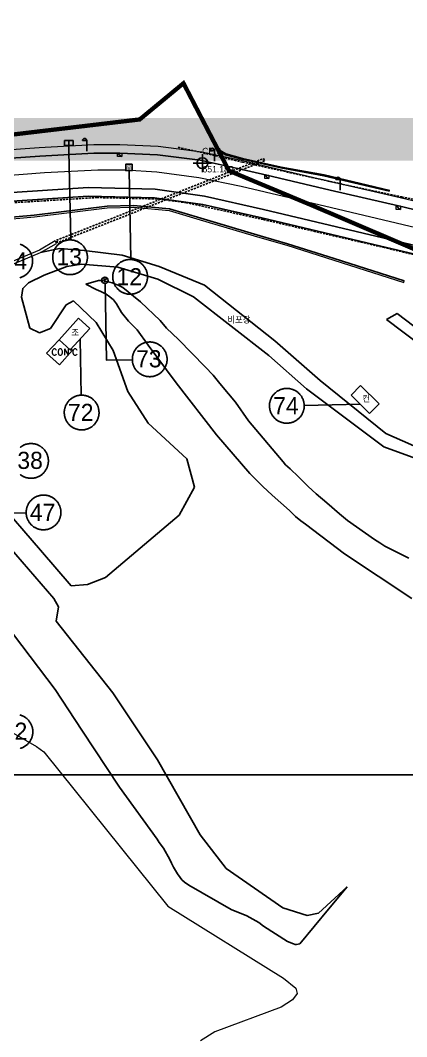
# Model space of a CAD drawing. Extents: x 296690 to 298491, y 586647 to 587790.
# Drawn here: x 297017.8 to 297107.9, y 587538.9 to 587775.9 of the extents above; entities that cross this region are included whole.
import ezdxf
from ezdxf.enums import TextEntityAlignment as Align

# ---------------------------------------------------------------- set-up
doc = ezdxf.new("R2010")
doc.units = 0
doc.header["$MEASUREMENT"] = 0
doc.linetypes.add('DASHED', pattern=[0.75, 0.5, -0.25])
doc.linetypes.add('PHANTOM2', pattern=[1.25, 0.625, -0.125, 0.125, -0.125, 0.125, -0.125])
for name, color, linetype in [('_0넘버링', 7, 'Continuous'), ('_조사구역', 6, 'Continuous'), ('가드레일', 114, 'Continuous'), ('가로등', 7, 'Continuous'), ('기준점', 1, 'Continuous'), ('도로_보도블럭', 202, 'Continuous'), ('도로_비포장', 27, 'Continuous'), ('도로_아스콘', 1, 'Continuous'), ('도로_콘크리트', 7, 'Continuous'), ('수로(관)', 144, 'DASHED'), ('옹벽_상단', 2, 'ONGBYUCK'), ('우수맨홀', 5, 'Continuous'), ('이정표', 2, 'Continuous'), ('지형_상단', 7, 'SUNGJEULTO'), ('지형_하단', 7, 'Continuous'), ('콘크리트', 7, 'Continuous'), ('통신주', 2, 'Continuous'), ('현황 텍스트', 7, 'Continuous')]:
    doc.layers.add(name, color=color, linetype=linetype)
for name, color, linetype, lineweight in [('건물', 7, 'Continuous', 20), ('도로-경계석보차도', 134, 'Continuous', 18), ('바닥재질', 254, 'Continuous', 20), ('밭', 3, 'Continuous', 18), ('스틸그레이팅', 140, 'Continuous', 18), ('옹벽_하단', 2, 'Continuous', 18), ('우수받이', 122, 'Continuous', 18), ('중앙선', 2, 'Continuous', 18)]:
    doc.layers.add(name, color=color, linetype=linetype, lineweight=lineweight)
doc.styles.add('GHS', font='simplex.shx', dxfattribs={"bigfont": 'ngsw.shx'})
doc.styles.add('JKS_FONT', font='', dxfattribs={"height": 1.5})
doc.styles.add('sks-ghs', font='romans.shx', dxfattribs={"bigfont": 'ghs.shx'})
doc.styles.get('JKS_FONT').set_extended_font_data('Expo M')
doc.linetypes.add('ONGBYUCK', pattern='A,1,0,[")",sks-ghs,S=0.5,R=90,X=0.5,Y=0],2', length=3)
doc.linetypes.add('SUNGJEULTO', pattern='A,0.25,["|",sks-ghs,S=0.3,R=0,X=0.5,Y=0.1],0.55,["|",sks-ghs,S=0.15,R=0,X=0.5,Y=0.05],0.25', length=1.05)

# ---------------------------------------------------------------- blocks, each defined once
blk = doc.blocks.new('우수맨홀')
at = {"layer": '우수맨홀', "linetype": 'Continuous'}
blk.add_lwpolyline([(0.75, 0.75), (-0.75, 0.75), (-0.75, -0.75), (0.75, -0.75), (0.75, 0.75)], dxfattribs=at)
at = {"layer": '우수맨홀', "linetype": 'Continuous', "style": 'GHS'}
blk.add_text('우', height=1, dxfattribs=at).set_placement((0, -0.02, -2), align=Align.MIDDLE)
blk = doc.blocks.new('통신주')
at = {"layer": '통신주', "flags": 128}
for points in [[(-0.37, 0.31), (0.35, 0.31)], [(0, 0.31), (0, -0.42)]]:
    blk.add_lwpolyline(points, dxfattribs=at)
at = {"layer": '통신주'}
blk.add_circle((0, 0), 0.75, dxfattribs=at)
blk = doc.blocks.new('이정표')
at = {"layer": '이정표', "color": 0}
for p, q in [((-1, 2.5), (1, 2.5)), ((-1, 2.5), (-1, 1.3)), ((0, 2.5), (0, 0)), ((1, 2.5), (1, 1.3)), ((-1, 1.3), (1, 1.3))]:
    blk.add_line(p, q, dxfattribs=at)
blk = doc.blocks.new('가로등')
at = {"layer": '가로등'}
for points in [[(-1, 2.5), (0, 2.5)], [(0, 2.5), (0, 0)]]:
    blk.add_lwpolyline(points, dxfattribs=at)
blk.add_arc((-0.5, 2.5), 0.5, 0, 180, dxfattribs=at)
blk = doc.blocks.new('우수받이')
at = {"layer": '우수받이'}
for points in [[(-0.5, 0), (0.5, 0), (0.5, -0.8), (-0.5, -0.8), (-0.5, 0)], [(-0.5, 0), (0.5, -0.8)]]:
    blk.add_lwpolyline(points, dxfattribs=at)
blk = doc.blocks.new('기준점')
at = {"layer": '기준점', "linetype": 'Continuous'}
for p, q in [((-2.12, 0), (2.12, 0)), ((0, -2.12), (0, 2.12))]:
    blk.add_line(p, q, dxfattribs=at)
blk.add_circle((0, 0), 1.27, dxfattribs=at)

msp = doc.modelspace()

# ---------------------------------------------------------------- linework, layer by layer
at = {"color": 0, "const_width": 10}
msp.add_lwpolyline([(296747.91, 587748.15), (298486.35, 587748.15), (298486.35, 586651.63), (296747.91, 586651.63)], close=True, dxfattribs=at)
msp.add_lwpolyline([(296747.91, 587748.15), (298486.35, 587748.15), (298486.35, 586651.63), (296747.91, 586651.63)], close=True, dxfattribs=at)
msp.add_lwpolyline([(297006.23, 587324.97), (297006.23, 587599.97), (297456.23, 587599.97), (297456.23, 587324.97), (297006.23, 587324.97)])
at = {"layer": '_0넘버링', "linetype": 'Continuous'}
for p, q in [((297029.14, 587745.4), (297029.59, 587724.74)), ((297043.15, 587740.84), (297043.6, 587720.18)), ((297031.73, 587701.52), (297032.01, 587688.48)), ((297097.09, 587686.37), (297084, 587686.08)), ((296980.87, 587660.23), (297019.16, 587661.05))]:
    msp.add_line(p, q, dxfattribs=at)
for points in [[(297025.35, 587720.55), (297025.35, 587720.69), (297025.35, 587720.83), (297025.36, 587720.98), (297025.38, 587721.12), (297025.4, 587721.26), (297025.42, 587721.4), (297025.45, 587721.53), (297025.48, 587721.67), (297025.52, 587721.81), (297025.56, 587721.94), (297025.61, 587722.07), (297025.66, 587722.21), (297025.72, 587722.34), (297025.78, 587722.46), (297025.85, 587722.59), (297025.92, 587722.71), (297025.99, 587722.83), (297026.07, 587722.95), (297026.15, 587723.06), (297026.24, 587723.17), (297026.33, 587723.28), (297026.43, 587723.39), (297026.52, 587723.49), (297026.62, 587723.59), (297026.73, 587723.68), (297026.84, 587723.78), (297026.95, 587723.86), (297027.06, 587723.95), (297027.18, 587724.03), (297027.3, 587724.1), (297027.42, 587724.17), (297027.55, 587724.24), (297027.67, 587724.3), (297027.8, 587724.36), (297027.93, 587724.41), (297028.06, 587724.46), (297028.2, 587724.51), (297028.33, 587724.55), (297028.47, 587724.58), (297028.61, 587724.61), (297028.75, 587724.64), (297028.89, 587724.66), (297029.03, 587724.67), (297029.17, 587724.68), (297029.31, 587724.69), (297029.45, 587724.69), (297029.59, 587724.68), (297029.74, 587724.67), (297029.88, 587724.66), (297030.02, 587724.64), (297030.16, 587724.62), (297030.29, 587724.59), (297030.43, 587724.55), (297030.57, 587724.52), (297030.7, 587724.47), (297030.83, 587724.43), (297030.97, 587724.37), (297031.1, 587724.32), (297031.22, 587724.25), (297031.35, 587724.19), (297031.47, 587724.12), (297031.59, 587724.04), (297031.71, 587723.97), (297031.82, 587723.88), (297031.93, 587723.8), (297032.04, 587723.71), (297032.15, 587723.61), (297032.25, 587723.51), (297032.35, 587723.41), (297032.44, 587723.31), (297032.54, 587723.2), (297032.62, 587723.09), (297032.71, 587722.97), (297032.79, 587722.86), (297032.86, 587722.74), (297032.93, 587722.62), (297033, 587722.49), (297033.06, 587722.36), (297033.12, 587722.24), (297033.17, 587722.11), (297033.22, 587721.97), (297033.27, 587721.84), (297033.31, 587721.7), (297033.34, 587721.57), (297033.37, 587721.43), (297033.4, 587721.29), (297033.42, 587721.15), (297033.43, 587721.01), (297033.44, 587720.87), (297033.45, 587720.73), (297033.45, 587720.58), (297033.44, 587720.44), (297033.43, 587720.3), (297033.42, 587720.16), (297033.4, 587720.02), (297033.38, 587719.88), (297033.35, 587719.74), (297033.31, 587719.61), (297033.28, 587719.47), (297033.23, 587719.34), (297033.19, 587719.2), (297033.13, 587719.07), (297033.08, 587718.94), (297033.01, 587718.81), (297032.95, 587718.69), (297032.88, 587718.57), (297032.8, 587718.45), (297032.73, 587718.33), (297032.64, 587718.21), (297032.56, 587718.1), (297032.47, 587717.99), (297032.37, 587717.89), (297032.27, 587717.79), (297032.17, 587717.69), (297032.07, 587717.59), (297031.96, 587717.5), (297031.85, 587717.41), (297031.73, 587717.33), (297031.62, 587717.25), (297031.5, 587717.18), (297031.38, 587717.1), (297031.25, 587717.04), (297031.12, 587716.97), (297031, 587716.92), (297030.86, 587716.86), (297030.73, 587716.81), (297030.6, 587716.77), (297030.46, 587716.73), (297030.33, 587716.7), (297030.19, 587716.67), (297030.05, 587716.64), (297029.91, 587716.62), (297029.77, 587716.61), (297029.63, 587716.59), (297029.49, 587716.59), (297029.34, 587716.59), (297029.2, 587716.59), (297029.06, 587716.6), (297028.92, 587716.62), (297028.78, 587716.64), (297028.64, 587716.66), (297028.5, 587716.69), (297028.37, 587716.72), (297028.23, 587716.76), (297028.1, 587716.8), (297027.96, 587716.85), (297027.83, 587716.9), (297027.7, 587716.96), (297027.57, 587717.02), (297027.45, 587717.09), (297027.33, 587717.16), (297027.21, 587717.23), (297027.09, 587717.31), (297026.97, 587717.39), (297026.86, 587717.48), (297026.75, 587717.57), (297026.65, 587717.67), (297026.55, 587717.76), (297026.45, 587717.86), (297026.35, 587717.97), (297026.26, 587718.08), (297026.17, 587718.19), (297026.09, 587718.3), (297026.01, 587718.42), (297025.94, 587718.54), (297025.86, 587718.66), (297025.8, 587718.79), (297025.73, 587718.91), (297025.68, 587719.04), (297025.62, 587719.17), (297025.57, 587719.3), (297025.53, 587719.44), (297025.49, 587719.57), (297025.46, 587719.71), (297025.43, 587719.85), (297025.4, 587719.99), (297025.38, 587720.13), (297025.37, 587720.27), (297025.35, 587720.41), (297025.35, 587720.55)], [(297017.78, 587723.66), (297017.92, 587723.62), (297018.05, 587723.57), (297018.18, 587723.51), (297018.31, 587723.46), (297018.44, 587723.4), (297018.56, 587723.33), (297018.69, 587723.26), (297018.81, 587723.19), (297018.93, 587723.11), (297019.04, 587723.02), (297019.15, 587722.94), (297019.26, 587722.85), (297019.37, 587722.75), (297019.47, 587722.66), (297019.57, 587722.55), (297019.66, 587722.45), (297019.75, 587722.34), (297019.84, 587722.23), (297019.92, 587722.12), (297020, 587722), (297020.08, 587721.88), (297020.15, 587721.76), (297020.22, 587721.63), (297020.28, 587721.51), (297020.34, 587721.38), (297020.39, 587721.25), (297020.44, 587721.11), (297020.48, 587720.98), (297020.52, 587720.84), (297020.56, 587720.71), (297020.59, 587720.57), (297020.61, 587720.43), (297020.63, 587720.29), (297020.65, 587720.15), (297020.66, 587720.01), (297020.66, 587719.87), (297020.67, 587719.73), (297020.66, 587719.58), (297020.65, 587719.44), (297020.64, 587719.3), (297020.62, 587719.16), (297020.59, 587719.02), (297020.57, 587718.89), (297020.53, 587718.75), (297020.49, 587718.61), (297020.45, 587718.48), (297020.4, 587718.34), (297020.35, 587718.21), (297020.29, 587718.08), (297020.23, 587717.96), (297020.17, 587717.83), (297020.1, 587717.71), (297020.02, 587717.59), (297019.94, 587717.47), (297019.86, 587717.36), (297019.77, 587717.24), (297019.68, 587717.14), (297019.59, 587717.03), (297019.49, 587716.93), (297019.39, 587716.83), (297019.28, 587716.73), (297019.18, 587716.64), (297019.07, 587716.56), (297018.95, 587716.47), (297018.83, 587716.39), (297018.72, 587716.32), (297018.59, 587716.25), (297018.47, 587716.18), (297018.34, 587716.12), (297018.21, 587716.06), (297018.08, 587716.01), (297017.95, 587715.96), (297017.81, 587715.91), (297017.68, 587715.87)], [(297039.36, 587715.99), (297039.36, 587716.13), (297039.36, 587716.27), (297039.37, 587716.41), (297039.39, 587716.56), (297039.41, 587716.7), (297039.43, 587716.83), (297039.46, 587716.97), (297039.49, 587717.11), (297039.53, 587717.25), (297039.58, 587717.38), (297039.62, 587717.51), (297039.68, 587717.65), (297039.73, 587717.77), (297039.79, 587717.9), (297039.86, 587718.03), (297039.93, 587718.15), (297040, 587718.27), (297040.08, 587718.39), (297040.17, 587718.5), (297040.25, 587718.61), (297040.34, 587718.72), (297040.44, 587718.83), (297040.53, 587718.93), (297040.64, 587719.03), (297040.74, 587719.12), (297040.85, 587719.22), (297040.96, 587719.3), (297041.07, 587719.39), (297041.19, 587719.47), (297041.31, 587719.54), (297041.43, 587719.61), (297041.56, 587719.68), (297041.68, 587719.74), (297041.81, 587719.8), (297041.94, 587719.85), (297042.08, 587719.9), (297042.21, 587719.95), (297042.35, 587719.99), (297042.48, 587720.02), (297042.62, 587720.05), (297042.76, 587720.08), (297042.9, 587720.1), (297043.04, 587720.11), (297043.18, 587720.12), (297043.32, 587720.13), (297043.46, 587720.13), (297043.61, 587720.12), (297043.75, 587720.11), (297043.89, 587720.1), (297044.03, 587720.08), (297044.17, 587720.06), (297044.31, 587720.03), (297044.44, 587719.99), (297044.58, 587719.96), (297044.71, 587719.91), (297044.85, 587719.86), (297044.98, 587719.81), (297045.11, 587719.76), (297045.23, 587719.69), (297045.36, 587719.63), (297045.48, 587719.56), (297045.6, 587719.48), (297045.72, 587719.4), (297045.83, 587719.32), (297045.95, 587719.24), (297046.05, 587719.14), (297046.16, 587719.05), (297046.26, 587718.95), (297046.36, 587718.85), (297046.46, 587718.75), (297046.55, 587718.64), (297046.63, 587718.53), (297046.72, 587718.41), (297046.8, 587718.3), (297046.87, 587718.18), (297046.94, 587718.06), (297047.01, 587717.93), (297047.07, 587717.8), (297047.13, 587717.68), (297047.19, 587717.54), (297047.23, 587717.41), (297047.28, 587717.28), (297047.32, 587717.14), (297047.35, 587717), (297047.38, 587716.87), (297047.41, 587716.73), (297047.43, 587716.59), (297047.44, 587716.45), (297047.45, 587716.31), (297047.46, 587716.16), (297047.46, 587716.02), (297047.46, 587715.88), (297047.45, 587715.74), (297047.43, 587715.6), (297047.41, 587715.46), (297047.39, 587715.32), (297047.36, 587715.18), (297047.33, 587715.05), (297047.29, 587714.91), (297047.24, 587714.77), (297047.2, 587714.64), (297047.14, 587714.51), (297047.09, 587714.38), (297047.03, 587714.25), (297046.96, 587714.13), (297046.89, 587714.01), (297046.82, 587713.89), (297046.74, 587713.77), (297046.65, 587713.65), (297046.57, 587713.54), (297046.48, 587713.43), (297046.38, 587713.33), (297046.29, 587713.23), (297046.18, 587713.13), (297046.08, 587713.03), (297045.97, 587712.94), (297045.86, 587712.85), (297045.75, 587712.77), (297045.63, 587712.69), (297045.51, 587712.61), (297045.39, 587712.54), (297045.26, 587712.48), (297045.14, 587712.41), (297045.01, 587712.36), (297044.88, 587712.3), (297044.74, 587712.25), (297044.61, 587712.21), (297044.47, 587712.17), (297044.34, 587712.13), (297044.2, 587712.11), (297044.06, 587712.08), (297043.92, 587712.06), (297043.78, 587712.04), (297043.64, 587712.03), (297043.5, 587712.03), (297043.36, 587712.03), (297043.21, 587712.03), (297043.07, 587712.04), (297042.93, 587712.06), (297042.79, 587712.07), (297042.65, 587712.1), (297042.51, 587712.13), (297042.38, 587712.16), (297042.24, 587712.2), (297042.11, 587712.24), (297041.97, 587712.29), (297041.84, 587712.34), (297041.71, 587712.4), (297041.59, 587712.46), (297041.46, 587712.53), (297041.34, 587712.6), (297041.22, 587712.67), (297041.1, 587712.75), (297040.99, 587712.83), (297040.87, 587712.92), (297040.77, 587713.01), (297040.66, 587713.1), (297040.56, 587713.2), (297040.46, 587713.3), (297040.36, 587713.41), (297040.27, 587713.52), (297040.19, 587713.63), (297040.1, 587713.74), (297040.02, 587713.86), (297039.95, 587713.98), (297039.88, 587714.1), (297039.81, 587714.22), (297039.75, 587714.35), (297039.69, 587714.48), (297039.63, 587714.61), (297039.59, 587714.74), (297039.54, 587714.88), (297039.5, 587715.01), (297039.47, 587715.15), (297039.44, 587715.29), (297039.41, 587715.43), (297039.39, 587715.57), (297039.38, 587715.71), (297039.37, 587715.85), (297039.36, 587715.99)], [(297037.55, 587714.51), (297037.93, 587696.63), (297043.93, 587696.75)], [(297043.93, 587696.75), (297043.93, 587696.9), (297043.93, 587697.04), (297043.94, 587697.18), (297043.95, 587697.32), (297043.97, 587697.46), (297044, 587697.6), (297044.03, 587697.74), (297044.06, 587697.87), (297044.1, 587698.01), (297044.14, 587698.14), (297044.19, 587698.28), (297044.24, 587698.41), (297044.3, 587698.54), (297044.36, 587698.67), (297044.43, 587698.79), (297044.5, 587698.91), (297044.57, 587699.03), (297044.65, 587699.15), (297044.73, 587699.27), (297044.82, 587699.38), (297044.91, 587699.49), (297045, 587699.59), (297045.1, 587699.69), (297045.2, 587699.79), (297045.31, 587699.89), (297045.41, 587699.98), (297045.53, 587700.07), (297045.64, 587700.15), (297045.76, 587700.23), (297045.88, 587700.3), (297046, 587700.38), (297046.12, 587700.44), (297046.25, 587700.5), (297046.38, 587700.56), (297046.51, 587700.62), (297046.64, 587700.67), (297046.78, 587700.71), (297046.91, 587700.75), (297047.05, 587700.78), (297047.19, 587700.81), (297047.33, 587700.84), (297047.47, 587700.86), (297047.61, 587700.87), (297047.75, 587700.88), (297047.89, 587700.89), (297048.03, 587700.89), (297048.17, 587700.89), (297048.31, 587700.88), (297048.45, 587700.86), (297048.59, 587700.84), (297048.73, 587700.82), (297048.87, 587700.79), (297049.01, 587700.76), (297049.14, 587700.72), (297049.28, 587700.68), (297049.41, 587700.63), (297049.54, 587700.58), (297049.67, 587700.52), (297049.8, 587700.46), (297049.92, 587700.39), (297050.05, 587700.32), (297050.17, 587700.25), (297050.29, 587700.17), (297050.4, 587700.09), (297050.51, 587700), (297050.62, 587699.91), (297050.73, 587699.81), (297050.83, 587699.72), (297050.93, 587699.61), (297051.02, 587699.51), (297051.11, 587699.4), (297051.2, 587699.29), (297051.28, 587699.18), (297051.36, 587699.06), (297051.44, 587698.94), (297051.51, 587698.82), (297051.58, 587698.69), (297051.64, 587698.57), (297051.7, 587698.44), (297051.75, 587698.31), (297051.8, 587698.17), (297051.84, 587698.04), (297051.88, 587697.9), (297051.92, 587697.77), (297051.95, 587697.63), (297051.97, 587697.49), (297051.99, 587697.35), (297052.01, 587697.21), (297052.02, 587697.07), (297052.02, 587696.93), (297052.03, 587696.79), (297052.02, 587696.65), (297052.01, 587696.5), (297052, 587696.36), (297051.98, 587696.22), (297051.95, 587696.08), (297051.93, 587695.95), (297051.89, 587695.81), (297051.85, 587695.67), (297051.81, 587695.54), (297051.76, 587695.4), (297051.71, 587695.27), (297051.65, 587695.14), (297051.59, 587695.02), (297051.53, 587694.89), (297051.46, 587694.77), (297051.38, 587694.65), (297051.3, 587694.53), (297051.22, 587694.42), (297051.13, 587694.3), (297051.04, 587694.2), (297050.95, 587694.09), (297050.85, 587693.99), (297050.75, 587693.89), (297050.64, 587693.79), (297050.54, 587693.7), (297050.43, 587693.62), (297050.31, 587693.53), (297050.19, 587693.45), (297050.08, 587693.38), (297049.95, 587693.31), (297049.83, 587693.24), (297049.7, 587693.18), (297049.57, 587693.12), (297049.44, 587693.07), (297049.31, 587693.02), (297049.17, 587692.97), (297049.04, 587692.93), (297048.9, 587692.9), (297048.76, 587692.87), (297048.62, 587692.84), (297048.48, 587692.82), (297048.34, 587692.81), (297048.2, 587692.8), (297048.06, 587692.79), (297047.92, 587692.79), (297047.78, 587692.8), (297047.64, 587692.8), (297047.5, 587692.82), (297047.36, 587692.84), (297047.22, 587692.86), (297047.08, 587692.89), (297046.94, 587692.92), (297046.81, 587692.96), (297046.67, 587693.01), (297046.54, 587693.05), (297046.41, 587693.11), (297046.28, 587693.16), (297046.15, 587693.22), (297046.03, 587693.29), (297045.9, 587693.36), (297045.78, 587693.44), (297045.67, 587693.51), (297045.55, 587693.6), (297045.44, 587693.68), (297045.33, 587693.77), (297045.23, 587693.87), (297045.12, 587693.97), (297045.02, 587694.07), (297044.93, 587694.17), (297044.84, 587694.28), (297044.75, 587694.39), (297044.67, 587694.5), (297044.59, 587694.62), (297044.51, 587694.74), (297044.44, 587694.86), (297044.37, 587694.99), (297044.31, 587695.11), (297044.25, 587695.24), (297044.2, 587695.37), (297044.15, 587695.51), (297044.11, 587695.64), (297044.07, 587695.78), (297044.03, 587695.91), (297044, 587696.05), (297043.98, 587696.19), (297043.96, 587696.33), (297043.94, 587696.47), (297043.93, 587696.61), (297043.93, 587696.75)], [(297075.9, 587685.91), (297075.9, 587686.05), (297075.91, 587686.19), (297075.92, 587686.33), (297075.93, 587686.48), (297075.95, 587686.62), (297075.97, 587686.75), (297076, 587686.89), (297076.04, 587687.03), (297076.08, 587687.17), (297076.12, 587687.3), (297076.17, 587687.43), (297076.22, 587687.57), (297076.28, 587687.69), (297076.34, 587687.82), (297076.4, 587687.95), (297076.47, 587688.07), (297076.55, 587688.19), (297076.63, 587688.31), (297076.71, 587688.42), (297076.8, 587688.53), (297076.89, 587688.64), (297076.98, 587688.75), (297077.08, 587688.85), (297077.18, 587688.95), (297077.28, 587689.04), (297077.39, 587689.14), (297077.5, 587689.22), (297077.62, 587689.31), (297077.73, 587689.39), (297077.85, 587689.46), (297077.98, 587689.53), (297078.1, 587689.6), (297078.23, 587689.66), (297078.36, 587689.72), (297078.49, 587689.77), (297078.62, 587689.82), (297078.75, 587689.87), (297078.89, 587689.91), (297079.03, 587689.94), (297079.16, 587689.97), (297079.3, 587690), (297079.44, 587690.02), (297079.58, 587690.03), (297079.73, 587690.04), (297079.87, 587690.05), (297080.01, 587690.05), (297080.15, 587690.04), (297080.29, 587690.03), (297080.43, 587690.02), (297080.57, 587690), (297080.71, 587689.98), (297080.85, 587689.95), (297080.99, 587689.91), (297081.12, 587689.88), (297081.26, 587689.83), (297081.39, 587689.78), (297081.52, 587689.73), (297081.65, 587689.68), (297081.78, 587689.61), (297081.9, 587689.55), (297082.03, 587689.48), (297082.15, 587689.4), (297082.26, 587689.32), (297082.38, 587689.24), (297082.49, 587689.16), (297082.6, 587689.06), (297082.7, 587688.97), (297082.81, 587688.87), (297082.9, 587688.77), (297083, 587688.67), (297083.09, 587688.56), (297083.18, 587688.45), (297083.26, 587688.33), (297083.34, 587688.22), (297083.42, 587688.1), (297083.49, 587687.98), (297083.55, 587687.85), (297083.62, 587687.72), (297083.68, 587687.6), (297083.73, 587687.46), (297083.78, 587687.33), (297083.82, 587687.2), (297083.86, 587687.06), (297083.9, 587686.92), (297083.93, 587686.79), (297083.95, 587686.65), (297083.97, 587686.51), (297083.99, 587686.37), (297084, 587686.23), (297084, 587686.08), (297084, 587685.94), (297084, 587685.8), (297083.99, 587685.66), (297083.98, 587685.52), (297083.96, 587685.38), (297083.93, 587685.24), (297083.9, 587685.1), (297083.87, 587684.97), (297083.83, 587684.83), (297083.79, 587684.69), (297083.74, 587684.56), (297083.69, 587684.43), (297083.63, 587684.3), (297083.57, 587684.17), (297083.5, 587684.05), (297083.43, 587683.93), (297083.36, 587683.81), (297083.28, 587683.69), (297083.2, 587683.57), (297083.11, 587683.46), (297083.02, 587683.35), (297082.93, 587683.25), (297082.83, 587683.15), (297082.73, 587683.05), (297082.62, 587682.95), (297082.51, 587682.86), (297082.4, 587682.77), (297082.29, 587682.69), (297082.17, 587682.61), (297082.05, 587682.53), (297081.93, 587682.46), (297081.81, 587682.4), (297081.68, 587682.33), (297081.55, 587682.28), (297081.42, 587682.22), (297081.29, 587682.17), (297081.15, 587682.13), (297081.02, 587682.09), (297080.88, 587682.06), (297080.74, 587682.03), (297080.6, 587682), (297080.46, 587681.98), (297080.32, 587681.96), (297080.18, 587681.95), (297080.04, 587681.95), (297079.9, 587681.95), (297079.76, 587681.95), (297079.62, 587681.96), (297079.48, 587681.98), (297079.34, 587681.99), (297079.2, 587682.02), (297079.06, 587682.05), (297078.92, 587682.08), (297078.78, 587682.12), (297078.65, 587682.16), (297078.52, 587682.21), (297078.39, 587682.26), (297078.26, 587682.32), (297078.13, 587682.38), (297078, 587682.45), (297077.88, 587682.52), (297077.76, 587682.59), (297077.64, 587682.67), (297077.53, 587682.75), (297077.42, 587682.84), (297077.31, 587682.93), (297077.2, 587683.02), (297077.1, 587683.12), (297077, 587683.22), (297076.91, 587683.33), (297076.82, 587683.44), (297076.73, 587683.55), (297076.64, 587683.66), (297076.57, 587683.78), (297076.49, 587683.9), (297076.42, 587684.02), (297076.35, 587684.14), (297076.29, 587684.27), (297076.23, 587684.4), (297076.18, 587684.53), (297076.13, 587684.66), (297076.08, 587684.8), (297076.05, 587684.93), (297076.01, 587685.07), (297075.98, 587685.21), (297075.96, 587685.35), (297075.94, 587685.49), (297075.92, 587685.63), (297075.91, 587685.77), (297075.9, 587685.91)], [(297028.05, 587684.35), (297028.05, 587684.49), (297028.05, 587684.63), (297028.06, 587684.77), (297028.08, 587684.91), (297028.1, 587685.05), (297028.12, 587685.19), (297028.15, 587685.33), (297028.18, 587685.46), (297028.22, 587685.6), (297028.27, 587685.74), (297028.31, 587685.87), (297028.37, 587686), (297028.42, 587686.13), (297028.48, 587686.26), (297028.55, 587686.38), (297028.62, 587686.5), (297028.69, 587686.62), (297028.77, 587686.74), (297028.86, 587686.86), (297028.94, 587686.97), (297029.03, 587687.08), (297029.13, 587687.18), (297029.22, 587687.28), (297029.33, 587687.38), (297029.43, 587687.48), (297029.54, 587687.57), (297029.65, 587687.66), (297029.76, 587687.74), (297029.88, 587687.82), (297030, 587687.9), (297030.12, 587687.97), (297030.25, 587688.03), (297030.37, 587688.1), (297030.5, 587688.15), (297030.63, 587688.21), (297030.77, 587688.26), (297030.9, 587688.3), (297031.04, 587688.34), (297031.17, 587688.37), (297031.31, 587688.4), (297031.45, 587688.43), (297031.59, 587688.45), (297031.73, 587688.47), (297031.87, 587688.48), (297032.01, 587688.48), (297032.15, 587688.48), (297032.3, 587688.48), (297032.44, 587688.47), (297032.58, 587688.45), (297032.72, 587688.43), (297032.86, 587688.41), (297033, 587688.38), (297033.13, 587688.35), (297033.27, 587688.31), (297033.4, 587688.27), (297033.54, 587688.22), (297033.67, 587688.17), (297033.8, 587688.11), (297033.92, 587688.05), (297034.05, 587687.98), (297034.17, 587687.91), (297034.29, 587687.84), (297034.41, 587687.76), (297034.52, 587687.68), (297034.64, 587687.59), (297034.74, 587687.5), (297034.85, 587687.4), (297034.95, 587687.31), (297035.05, 587687.21), (297035.15, 587687.1), (297035.24, 587686.99), (297035.32, 587686.88), (297035.41, 587686.77), (297035.49, 587686.65), (297035.56, 587686.53), (297035.63, 587686.41), (297035.7, 587686.28), (297035.76, 587686.16), (297035.82, 587686.03), (297035.88, 587685.9), (297035.92, 587685.77), (297035.97, 587685.63), (297036.01, 587685.5), (297036.04, 587685.36), (297036.07, 587685.22), (297036.1, 587685.08), (297036.12, 587684.94), (297036.13, 587684.8), (297036.14, 587684.66), (297036.15, 587684.52), (297036.15, 587684.38), (297036.15, 587684.24), (297036.14, 587684.09), (297036.12, 587683.95), (297036.1, 587683.81), (297036.08, 587683.67), (297036.05, 587683.54), (297036.02, 587683.4), (297035.98, 587683.26), (297035.93, 587683.13), (297035.89, 587683), (297035.83, 587682.86), (297035.78, 587682.73), (297035.72, 587682.61), (297035.65, 587682.48), (297035.58, 587682.36), (297035.51, 587682.24), (297035.43, 587682.12), (297035.34, 587682.01), (297035.26, 587681.9), (297035.17, 587681.79), (297035.07, 587681.68), (297034.98, 587681.58), (297034.87, 587681.48), (297034.77, 587681.39), (297034.66, 587681.29), (297034.55, 587681.21), (297034.44, 587681.12), (297034.32, 587681.04), (297034.2, 587680.97), (297034.08, 587680.9), (297033.95, 587680.83), (297033.83, 587680.77), (297033.7, 587680.71), (297033.57, 587680.66), (297033.43, 587680.61), (297033.3, 587680.56), (297033.16, 587680.52), (297033.03, 587680.49), (297032.89, 587680.46), (297032.75, 587680.43), (297032.61, 587680.41), (297032.47, 587680.4), (297032.33, 587680.39), (297032.19, 587680.38), (297032.05, 587680.38), (297031.9, 587680.39), (297031.76, 587680.4), (297031.62, 587680.41), (297031.48, 587680.43), (297031.34, 587680.45), (297031.2, 587680.48), (297031.07, 587680.52), (297030.93, 587680.55), (297030.8, 587680.6), (297030.66, 587680.64), (297030.53, 587680.7), (297030.4, 587680.75), (297030.28, 587680.82), (297030.15, 587680.88), (297030.03, 587680.95), (297029.91, 587681.03), (297029.79, 587681.1), (297029.68, 587681.19), (297029.56, 587681.27), (297029.46, 587681.36), (297029.35, 587681.46), (297029.25, 587681.56), (297029.15, 587681.66), (297029.05, 587681.76), (297028.96, 587681.87), (297028.88, 587681.98), (297028.79, 587682.1), (297028.71, 587682.21), (297028.64, 587682.33), (297028.57, 587682.45), (297028.5, 587682.58), (297028.44, 587682.71), (297028.38, 587682.83), (297028.32, 587682.97), (297028.28, 587683.1), (297028.23, 587683.23), (297028.19, 587683.37), (297028.16, 587683.51), (297028.13, 587683.64), (297028.1, 587683.78), (297028.08, 587683.92), (297028.07, 587684.06), (297028.06, 587684.2), (297028.05, 587684.35)], [(297017.73, 587676.29), (297017.84, 587676.37), (297017.96, 587676.46), (297018.08, 587676.54), (297018.19, 587676.61), (297018.32, 587676.68), (297018.44, 587676.75), (297018.57, 587676.81), (297018.7, 587676.87), (297018.83, 587676.92), (297018.96, 587676.97), (297019.09, 587677.02), (297019.23, 587677.06), (297019.37, 587677.09), (297019.51, 587677.12), (297019.64, 587677.15), (297019.78, 587677.17), (297019.93, 587677.18), (297020.07, 587677.19), (297020.21, 587677.2), (297020.35, 587677.2), (297020.49, 587677.19), (297020.63, 587677.18), (297020.77, 587677.17), (297020.91, 587677.15), (297021.05, 587677.13), (297021.19, 587677.1), (297021.33, 587677.07), (297021.46, 587677.03), (297021.6, 587676.98), (297021.73, 587676.94), (297021.86, 587676.88), (297021.99, 587676.83), (297022.12, 587676.76), (297022.24, 587676.7), (297022.37, 587676.63), (297022.49, 587676.55), (297022.6, 587676.48), (297022.72, 587676.39), (297022.83, 587676.31), (297022.94, 587676.22), (297023.04, 587676.12), (297023.15, 587676.02), (297023.25, 587675.92), (297023.34, 587675.82), (297023.43, 587675.71), (297023.52, 587675.6), (297023.6, 587675.49), (297023.68, 587675.37), (297023.76, 587675.25), (297023.83, 587675.13), (297023.9, 587675), (297023.96, 587674.88), (297024.02, 587674.75), (297024.07, 587674.62), (297024.12, 587674.48), (297024.16, 587674.35), (297024.2, 587674.21), (297024.24, 587674.08), (297024.27, 587673.94), (297024.29, 587673.8), (297024.31, 587673.66), (297024.33, 587673.52), (297024.34, 587673.38), (297024.34, 587673.24), (297024.34, 587673.09), (297024.34, 587672.95), (297024.33, 587672.81), (297024.32, 587672.67), (297024.3, 587672.53), (297024.27, 587672.39), (297024.24, 587672.25), (297024.21, 587672.12), (297024.17, 587671.98), (297024.13, 587671.85), (297024.08, 587671.71), (297024.03, 587671.58), (297023.97, 587671.45), (297023.91, 587671.32), (297023.84, 587671.2), (297023.77, 587671.08), (297023.7, 587670.96), (297023.62, 587670.84), (297023.54, 587670.72), (297023.45, 587670.61), (297023.36, 587670.5), (297023.27, 587670.4), (297023.17, 587670.3), (297023.07, 587670.2), (297022.96, 587670.1), (297022.86, 587670.01), (297022.74, 587669.92), (297022.63, 587669.84), (297022.51, 587669.76), (297022.39, 587669.69), (297022.27, 587669.61), (297022.15, 587669.55), (297022.02, 587669.48), (297021.89, 587669.43), (297021.76, 587669.37), (297021.63, 587669.32), (297021.49, 587669.28), (297021.36, 587669.24), (297021.22, 587669.21), (297021.08, 587669.18), (297020.94, 587669.15), (297020.8, 587669.13), (297020.66, 587669.12), (297020.52, 587669.11), (297020.38, 587669.1), (297020.24, 587669.1), (297020.1, 587669.1), (297019.96, 587669.11), (297019.82, 587669.13), (297019.68, 587669.15), (297019.54, 587669.17), (297019.4, 587669.2), (297019.26, 587669.23), (297019.13, 587669.27), (297018.99, 587669.31), (297018.86, 587669.36), (297018.73, 587669.41), (297018.6, 587669.47), (297018.47, 587669.53), (297018.35, 587669.6), (297018.22, 587669.67), (297018.1, 587669.74), (297017.98, 587669.82), (297017.87, 587669.9), (297017.76, 587669.99)], [(297019.16, 587661.05), (297019.16, 587661.19), (297019.16, 587661.33), (297019.17, 587661.47), (297019.19, 587661.61), (297019.21, 587661.75), (297019.23, 587661.89), (297019.26, 587662.03), (297019.29, 587662.17), (297019.33, 587662.31), (297019.38, 587662.44), (297019.42, 587662.57), (297019.48, 587662.7), (297019.53, 587662.83), (297019.59, 587662.96), (297019.66, 587663.09), (297019.73, 587663.21), (297019.8, 587663.33), (297019.88, 587663.45), (297019.97, 587663.56), (297020.05, 587663.67), (297020.14, 587663.78), (297020.24, 587663.89), (297020.33, 587663.99), (297020.44, 587664.09), (297020.54, 587664.18), (297020.65, 587664.27), (297020.76, 587664.36), (297020.87, 587664.45), (297020.99, 587664.52), (297021.11, 587664.6), (297021.23, 587664.67), (297021.36, 587664.74), (297021.48, 587664.8), (297021.61, 587664.86), (297021.74, 587664.91), (297021.88, 587664.96), (297022.01, 587665.01), (297022.15, 587665.04), (297022.28, 587665.08), (297022.42, 587665.11), (297022.56, 587665.13), (297022.7, 587665.15), (297022.84, 587665.17), (297022.98, 587665.18), (297023.12, 587665.19), (297023.26, 587665.19), (297023.41, 587665.18), (297023.55, 587665.17), (297023.69, 587665.16), (297023.83, 587665.14), (297023.97, 587665.12), (297024.11, 587665.09), (297024.24, 587665.05), (297024.38, 587665.01), (297024.51, 587664.97), (297024.65, 587664.92), (297024.78, 587664.87), (297024.91, 587664.81), (297025.03, 587664.75), (297025.16, 587664.69), (297025.28, 587664.62), (297025.4, 587664.54), (297025.52, 587664.46), (297025.63, 587664.38), (297025.75, 587664.29), (297025.86, 587664.2), (297025.96, 587664.11), (297026.06, 587664.01), (297026.16, 587663.91), (297026.26, 587663.81), (297026.35, 587663.7), (297026.44, 587663.59), (297026.52, 587663.47), (297026.6, 587663.36), (297026.67, 587663.24), (297026.74, 587663.11), (297026.81, 587662.99), (297026.87, 587662.86), (297026.93, 587662.73), (297026.99, 587662.6), (297027.03, 587662.47), (297027.08, 587662.34), (297027.12, 587662.2), (297027.15, 587662.06), (297027.18, 587661.93), (297027.21, 587661.79), (297027.23, 587661.65), (297027.24, 587661.51), (297027.25, 587661.36), (297027.26, 587661.22), (297027.26, 587661.08), (297027.26, 587660.94), (297027.25, 587660.8), (297027.23, 587660.66), (297027.21, 587660.52), (297027.19, 587660.38), (297027.16, 587660.24), (297027.13, 587660.1), (297027.09, 587659.97), (297027.04, 587659.83), (297027, 587659.7), (297026.94, 587659.57), (297026.89, 587659.44), (297026.83, 587659.31), (297026.76, 587659.19), (297026.69, 587659.06), (297026.62, 587658.94), (297026.54, 587658.83), (297026.45, 587658.71), (297026.37, 587658.6), (297026.28, 587658.49), (297026.18, 587658.39), (297026.09, 587658.28), (297025.98, 587658.19), (297025.88, 587658.09), (297025.77, 587658), (297025.66, 587657.91), (297025.55, 587657.83), (297025.43, 587657.75), (297025.31, 587657.67), (297025.19, 587657.6), (297025.06, 587657.54), (297024.94, 587657.47), (297024.81, 587657.41), (297024.68, 587657.36), (297024.54, 587657.31), (297024.41, 587657.27), (297024.27, 587657.23), (297024.14, 587657.19), (297024, 587657.16), (297023.86, 587657.14), (297023.72, 587657.12), (297023.58, 587657.1), (297023.44, 587657.09), (297023.3, 587657.09), (297023.16, 587657.09), (297023.01, 587657.09), (297022.87, 587657.1), (297022.73, 587657.11), (297022.59, 587657.13), (297022.45, 587657.16), (297022.31, 587657.19), (297022.18, 587657.22), (297022.04, 587657.26), (297021.91, 587657.3), (297021.77, 587657.35), (297021.64, 587657.4), (297021.51, 587657.46), (297021.39, 587657.52), (297021.26, 587657.59), (297021.14, 587657.66), (297021.02, 587657.73), (297020.9, 587657.81), (297020.79, 587657.89), (297020.67, 587657.98), (297020.57, 587658.07), (297020.46, 587658.16), (297020.36, 587658.26), (297020.26, 587658.36), (297020.16, 587658.47), (297020.07, 587658.58), (297019.99, 587658.69), (297019.9, 587658.8), (297019.82, 587658.92), (297019.75, 587659.04), (297019.68, 587659.16), (297019.61, 587659.28), (297019.55, 587659.41), (297019.49, 587659.54), (297019.43, 587659.67), (297019.39, 587659.8), (297019.34, 587659.94), (297019.3, 587660.07), (297019.27, 587660.21), (297019.24, 587660.35), (297019.21, 587660.49), (297019.19, 587660.63), (297019.18, 587660.77), (297019.17, 587660.91), (297019.16, 587661.05)], [(297017.7, 587613.91), (297017.83, 587613.87), (297017.97, 587613.83), (297018.1, 587613.78), (297018.23, 587613.73), (297018.36, 587613.67), (297018.49, 587613.61), (297018.61, 587613.54), (297018.74, 587613.47), (297018.86, 587613.4), (297018.97, 587613.32), (297019.09, 587613.24), (297019.2, 587613.15), (297019.31, 587613.06), (297019.41, 587612.97), (297019.52, 587612.87), (297019.61, 587612.77), (297019.71, 587612.66), (297019.8, 587612.56), (297019.89, 587612.44), (297019.97, 587612.33), (297020.05, 587612.21), (297020.13, 587612.09), (297020.2, 587611.97), (297020.27, 587611.85), (297020.33, 587611.72), (297020.39, 587611.59), (297020.44, 587611.46), (297020.49, 587611.33), (297020.53, 587611.19), (297020.57, 587611.06), (297020.61, 587610.92), (297020.64, 587610.78), (297020.66, 587610.64), (297020.68, 587610.5), (297020.7, 587610.36), (297020.71, 587610.22), (297020.71, 587610.08), (297020.71, 587609.94), (297020.71, 587609.8), (297020.7, 587609.66), (297020.69, 587609.52), (297020.67, 587609.38), (297020.64, 587609.24), (297020.61, 587609.1), (297020.58, 587608.96), (297020.54, 587608.83), (297020.5, 587608.69), (297020.45, 587608.56), (297020.4, 587608.43), (297020.34, 587608.3), (297020.28, 587608.17), (297020.21, 587608.05), (297020.14, 587607.92), (297020.07, 587607.8), (297019.99, 587607.68), (297019.91, 587607.57), (297019.82, 587607.46), (297019.73, 587607.35), (297019.64, 587607.24), (297019.54, 587607.14), (297019.44, 587607.04), (297019.33, 587606.95), (297019.23, 587606.86), (297019.11, 587606.77), (297019, 587606.69), (297018.88, 587606.61), (297018.76, 587606.53), (297018.64, 587606.46), (297018.52, 587606.39), (297018.39, 587606.33), (297018.26, 587606.27), (297018.13, 587606.22), (297018, 587606.17), (297017.86, 587606.13), (297017.73, 587606.09)]]:
    msp.add_lwpolyline(points, dxfattribs=at)
at = {"layer": '_조사구역', "color": 1, "linetype": 'PHANTOM2', "ltscale": 10, "const_width": 1, "flags": 128}
msp.add_lwpolyline([(296888.84, 587577.29), (296916.15, 587564.87), (296917.16, 587546.98), (296944.06, 587499.88), (296962.64, 587506.35), (296964.44, 587470.58), (296997.02, 587434.8), (296987.35, 587416.46), (297013.51, 587382.87), (297017.84, 587370.08), (297028.94, 587352.6), (297029.92, 587342.81), (297037.31, 587334.59), (297040.56, 587314.96), (297070.47, 587308.46), (297100.62, 587240.51), (296816.88, 587204.01), (296810.03, 587153.67), (296842.85, 587123.71), (296813.17, 587102.47), (296801.87, 587080.63), (296792.42, 587066.55), (296780.99, 587053.96), (296729.3, 587013.64), (296789.94, 586992.35), (296824.61, 587004.26), (296850.23, 586942.24), (296893.72, 586957.02), (296943.19, 587021.67), (296972.09, 586999.95), (296987, 586998.05), (297023.23, 586997.93), (297046.89, 586904.34), (297072.38, 586919.28), (297092.13, 586914.81), (297140.05, 586929.39), (297161.26, 587039.31), (297169.67, 587043.4), (297143.69, 587095.58), (297202.29, 587171.68), (297208.17, 587171.56), (297223.3, 587185.23), (297231.66, 587208.89), (297261.64, 587209.69), (297274.46, 587204.56), (297288.68, 587207.29), (297312.55, 587205.4), (297330.39, 587243.47), (297352.25, 587274.95), (297366.21, 587284.27), (297417.02, 587287.72), (297445.1, 587268.3), (297503.61, 587227.81), (297523.96, 587277.06), (297579.61, 587285.31), (297639.29, 587334.83), (297716.69, 587369.95), (297740.28, 587286.16), (297825.46, 587201.84), (297873.06, 587112.59), (297985.44, 587163.71), (298083.12, 587194.83), (298077.66, 587264.11), (298068.85, 587288.67), (298075.49, 587302.92), (298064.34, 587344.33), (298031.59, 587377.11), (298044.64, 587441.82), (298042.94, 587499.78), (298028.92, 587538.45), (298039.34, 587564.95), (298043.46, 587576.46), (298029.63, 587619.83), (298018.44, 587640.96), (298021.43, 587663.04), (298018.74, 587675.87), (298016.58, 587686.14), (298003.66, 587699.07), (297992.44, 587709.1), (297988.83, 587725.13), (297944.08, 587728.99), (297800.52, 587643.82), (297772.38, 587662.14), (297757.38, 587592.19), (297693.21, 587575.36), (297656.54, 587574.02), (297572.22, 587570.95), (297613.4, 587635.68), (297629.04, 587661.26), (297639.97, 587676.97), (297661.05, 587707.24), (297598.57, 587775.35), (297577.8, 587771.53), (297529.25, 587759.19), (297490.27, 587737.05), (297479.32, 587721.33), (297454.97, 587717.47), (297250.91, 587692.79), (297212.29, 587661.66), (297187.56, 587688.51), (297176.05, 587696.22), (297149.46, 587697.29), (297117.93, 587719.01), (297086.05, 587732.64), (297066.45, 587740.82), (297055.85, 587761.22), (297045.64, 587752.78), (296998.56, 587747.18), (296975.92, 587745.76), (296966.62, 587742.51), (296946.71, 587733.47), (296916.68, 587715.59), (296875.89, 587729.39), (296872.69, 587730.05), (296872.4, 587730.11), (296864.88, 587731.65), (296743.31, 587733.69), (296691.62, 587698.85), (296718.09, 587653.84), (296730.15, 587649.14), (296737.49, 587637.8), (296758.71, 587639.51), (296767.47, 587630.15), (296786.92, 587626.97), (296789.39, 587586.73), (296810.55, 587586.52), (296815.91, 587576.91), (296842.39, 587563.91), (296888.84, 587577.29)], dxfattribs=at)
at = {"layer": '가드레일', "linetype": 'DASHED'}
for p, q in [((297054.61, 587746.28), (297060.41, 587745)), ((297060.41, 587745), (297069.63, 587742.82)), ((297069.63, 587742.82), (297090.17, 587738.28)), ((297090.17, 587738.28), (297106.73, 587734.71)), ((297035.71, 587734.57), (297009.04, 587732.92)), ((297049.65, 587734.25), (297035.71, 587734.57)), ((297056.58, 587733.37), (297049.65, 587734.25)), ((297106.73, 587734.71), (297117.43, 587732.57)), ((297074.48, 587729.43), (297056.58, 587733.37)), ((297102.77, 587722.89), (297074.48, 587729.43)), ((297124.14, 587717.77), (297102.77, 587722.89))]:
    msp.add_line(p, q, dxfattribs=at)
at = {"layer": '건물'}
for points in [[(297029.46, 587699.02), (297026.83, 587701.41), (297031.39, 587706.41), (297034.01, 587704.02), (297029.46, 587699.02)], [(297094.94, 587688.51), (297099.25, 587684.22), (297101.46, 587686.43), (297097.14, 587690.73), (297094.94, 587688.51)]]:
    msp.add_lwpolyline(points, dxfattribs=at)
at = {"layer": '도로-경계석보차도'}
for p, q in [((297009.09, 587745.26), (297022.19, 587746.22)), ((297022.19, 587746.22), (297034.93, 587746.91)), ((297034.93, 587746.91), (297041.02, 587746.91)), ((297041.02, 587746.91), (297049.98, 587746.54)), ((297049.98, 587746.54), (297060.11, 587745.26)), ((297060.11, 587745.26), (297069.31, 587743.25)), ((297069.31, 587743.25), (297075.74, 587741.75)), ((297075.74, 587741.75), (297090.54, 587738.26)), ((297090.54, 587738.26), (297106.41, 587734.55)), ((297106.41, 587734.55), (297118.82, 587731.63))]:
    msp.add_line(p, q, dxfattribs=at)
at = {"layer": '도로_보도블럭'}
for p, q in [((297033.65, 587734.87), (297008.36, 587733.21)), ((297049.11, 587734.5), (297033.65, 587734.87)), ((297060.37, 587732.93), (297049.11, 587734.5)), ((297074.1, 587729.8), (297060.37, 587732.93)), ((297101.87, 587723.24), (297074.1, 587729.8)), ((297125.11, 587717.76), (297101.87, 587723.24))]:
    msp.add_line(p, q, dxfattribs=at)
at = {"layer": '도로_비포장'}
for p, q in [((297026.96, 587722.69), (297032.68, 587722.2)), ((297032.68, 587722.2), (297041.59, 587721.12)), ((297041.59, 587721.12), (297050.21, 587718.51)), ((297032.06, 587719.02), (297028.64, 587718.52)), ((297040.51, 587718.31), (297032.06, 587719.02)), ((297049.85, 587715.55), (297040.51, 587718.31)), ((297050.21, 587718.51), (297060.76, 587714.11)), ((297058.19, 587711.38), (297049.85, 587715.55)), ((297060.76, 587714.11), (297077.18, 587701.14)), ((297075.77, 587697.73), (297058.19, 587711.38)), ((297103.18, 587706.12), (297105.72, 587707.49)), ((297111.14, 587700.17), (297103.18, 587706.12)), ((297105.72, 587707.49), (297111.48, 587703.12)), ((297077.18, 587701.14), (297087.75, 587691.9)), ((297084.53, 587689.93), (297075.77, 587697.73)), ((297087.75, 587691.9), (297103.07, 587679.58)), ((297102.55, 587676.44), (297084.53, 587689.93)), ((297103.07, 587679.58), (297114.82, 587674.29)), ((297113.97, 587672.27), (297102.55, 587676.44))]:
    msp.add_line(p, q, dxfattribs=at)
at = {"layer": '도로_아스콘'}
for p, q in [((297022.32, 587744.22), (297009.24, 587743.27)), ((297034.98, 587744.91), (297022.32, 587744.22)), ((297040.98, 587744.91), (297034.98, 587744.91)), ((297049.81, 587744.54), (297040.98, 587744.91)), ((297059.77, 587743.29), (297049.81, 587744.54)), ((297068.87, 587741.3), (297059.77, 587743.29)), ((297075.29, 587739.8), (297068.87, 587741.3)), ((297090.09, 587736.32), (297075.29, 587739.8)), ((297033.61, 587736.88), (297008.22, 587735.21)), ((297049.27, 587736.5), (297033.61, 587736.88)), ((297060.73, 587734.9), (297049.27, 587736.5)), ((297074.55, 587731.75), (297060.73, 587734.9)), ((297105.96, 587732.6), (297090.09, 587736.32)), ((297118.36, 587729.68), (297105.96, 587732.6)), ((297102.33, 587725.18), (297074.55, 587731.75)), ((297125.55, 587719.71), (297102.33, 587725.18))]:
    msp.add_line(p, q, dxfattribs=at)
at = {"layer": '도로_콘크리트'}
msp.add_line((297022.54, 587721.73), (297026.96, 587722.69), dxfattribs=at)
msp.add_lwpolyline([(297028.64, 587718.52), (297023.33, 587716.48), (297019.68, 587714.66), (297018.37, 587713.37), (297018.06, 587711.37)], dxfattribs=at)
at = {"layer": '밭'}
msp.add_lwpolyline([(296995.06, 587538.38), (296995.82, 587543.89), (297002.44, 587556.46), (297007.94, 587567.92), (297008.8, 587570.36), (297010.49, 587574.12), (297011.09, 587576.92), (297010.47, 587585.77), (297009.02, 587591.12), (297005.69, 587600.51), (297002.19, 587607.46), (297007.2, 587614.82), (297021.57, 587606.59), (297023.25, 587605.33), (297052.19, 587569.31), (297079.19, 587552.51), (297082.06, 587550.2), (297082.37, 587548.95), (297081.27, 587547.51), (297078.66, 587545.77), (297063.15, 587540), (297059.81, 587537.9)], dxfattribs=at)
at = {"layer": '수로(관)'}
msp.add_lwpolyline([(297074.77, 587743.13), (297026.49, 587724.04), (297026.27, 587724.6), (297074.55, 587743.68), (297074.77, 587743.13)], dxfattribs=at)
at = {"layer": '스틸그레이팅'}
for p, q in [((297025.89, 587724.44), (297022.25, 587722.31)), ((297022.54, 587721.73), (297026.22, 587723.88)), ((297026.22, 587723.88), (297025.89, 587724.44)), ((297022.25, 587722.31), (297012.87, 587718.4)), ((297013.08, 587717.79), (297022.54, 587721.73))]:
    msp.add_line(p, q, dxfattribs=at)
at = {"layer": '옹벽_상단'}
for p, q in [((297063.74, 587745.64), (297065.63, 587744.53)), ((297065.63, 587744.53), (297069.57, 587743.49)), ((297069.57, 587743.49), (297078.54, 587741.47)), ((297078.54, 587741.47), (297088.58, 587739.66)), ((297088.58, 587739.66), (297103.88, 587736.02)), ((297038.03, 587732.56), (297021.04, 587730.47)), ((297044.21, 587732.72), (297038.03, 587732.56)), ((297052.59, 587731.95), (297044.21, 587732.72)), ((297059.89, 587729.77), (297052.59, 587731.95)), ((297021.04, 587730.47), (297005.79, 587729.08)), ((297073.75, 587725.64), (297059.89, 587729.77)), ((297080.08, 587723.81), (297073.75, 587725.64)), ((297091.02, 587720.33), (297080.08, 587723.81)), ((297107.33, 587715.14), (297091.02, 587720.33))]:
    msp.add_line(p, q, dxfattribs=at)
at = {"layer": '옹벽_하단'}
for p, q in [((297063.89, 587745.9), (297065.74, 587744.81)), ((297065.74, 587744.81), (297069.64, 587743.78)), ((297069.64, 587743.78), (297078.6, 587741.76)), ((297078.6, 587741.76), (297088.64, 587739.95)), ((297088.64, 587739.95), (297103.94, 587736.31)), ((297021.08, 587730.07), (297038.05, 587732.16)), ((297038.05, 587732.16), (297044.2, 587732.32)), ((297044.2, 587732.32), (297052.51, 587731.55)), ((297005.83, 587728.68), (297021.08, 587730.07)), ((297052.51, 587731.55), (297059.75, 587729.39)), ((297059.75, 587729.39), (297073.64, 587725.25)), ((297073.64, 587725.25), (297079.96, 587723.43)), ((297079.96, 587723.43), (297090.9, 587719.95)), ((297090.9, 587719.95), (297107.21, 587714.76)), ((297107.21, 587714.76), (297107.33, 587715.14))]:
    msp.add_line(p, q, dxfattribs=at)
at = {"layer": '중앙선'}
for p, q in [((297023.44, 587740.33), (297009.83, 587739.31)), ((297035.84, 587740.95), (297023.44, 587740.33)), ((297042.22, 587740.96), (297035.84, 587740.95)), ((297049.64, 587740.5), (297042.22, 587740.96)), ((297059.42, 587739.14), (297049.64, 587740.5)), ((297069.29, 587737.12), (297059.42, 587739.14)), ((297090.37, 587732.17), (297069.29, 587737.12)), ((297105.46, 587728.56), (297090.37, 587732.17)), ((297118.03, 587725.64), (297105.46, 587728.56))]:
    msp.add_line(p, q, dxfattribs=at)
at = {"layer": '지형_상단'}
for p, q in [((297036.04, 587715.25), (297033.11, 587714.38)), ((297036.85, 587715.19), (297036.04, 587715.25)), ((297038.31, 587714.91), (297036.85, 587715.19)), ((297039.19, 587714.69), (297038.31, 587714.91)), ((297040.79, 587714.09), (297039.19, 587714.69)), ((297041.68, 587713.57), (297040.79, 587714.09)), ((297044.19, 587711.56), (297041.68, 587713.57)), ((297045.85, 587710.22), (297044.19, 587711.56)), ((297050.39, 587705.88), (297045.85, 587710.22)), ((297051.87, 587704.1), (297050.39, 587705.88)), ((297054.67, 587701.47), (297051.87, 587704.1)), ((297060.9, 587695.1), (297054.67, 587701.47)), ((297062.74, 587693.14), (297060.9, 587695.1)), ((297064.33, 587691.19), (297062.74, 587693.14)), ((297066.35, 587688.81), (297064.33, 587691.19)), ((297067.96, 587686.87), (297066.35, 587688.81)), ((297071.04, 587682.51), (297067.96, 587686.87)), ((297079.08, 587672.9), (297071.04, 587682.51)), ((297079.64, 587672.24), (297079.08, 587672.9)), ((297080.72, 587671.28), (297079.64, 587672.24)), ((297082.68, 587669.47), (297080.72, 587671.28)), ((297025.61, 587641.03), (297002.46, 587667.89)), ((297022.49, 587652.31), (297008.83, 587668.16)), ((297084.95, 587667.22), (297082.68, 587669.47)), ((297086.76, 587665.47), (297084.95, 587667.22)), ((297089.29, 587663.34), (297086.76, 587665.47)), ((297092.22, 587660.78), (297089.29, 587663.34)), ((297094.1, 587659.28), (297092.22, 587660.78)), ((297100.43, 587654.83), (297094.1, 587659.28)), ((297101.63, 587654.04), (297100.43, 587654.83)), ((297102.83, 587653.3), (297101.63, 587654.04)), ((297029.64, 587644.05), (297022.49, 587652.31)), ((297106.87, 587651.25), (297102.83, 587653.3)), ((297108.43, 587650.45), (297106.87, 587651.25)), ((297033.45, 587644.3), (297029.64, 587644.05)), ((297037.7, 587645.94), (297033.45, 587644.3)), ((297026.67, 587639.09), (297025.61, 587641.03)), ((297026.15, 587635.76), (297026.67, 587639.09)), ((297039.41, 587619.1), (297026.15, 587635.76)), ((297049.81, 587603.42), (297039.41, 587619.1)), ((297059.72, 587585.98), (297049.81, 587603.42)), ((297065.77, 587578.11), (297059.72, 587585.98)), ((297079, 587568.95), (297065.77, 587578.11)), ((297094.04, 587573.84), (297087.33, 587567.65)), ((297084.68, 587567.17), (297079, 587568.95)), ((297087.33, 587567.65), (297084.68, 587567.17))]:
    msp.add_line(p, q, dxfattribs=at)
at = {"layer": '지형_하단'}
for p, q in [((297035.46, 587713.12), (297033.11, 587714.38)), ((297036.55, 587712.69), (297035.46, 587713.12)), ((297020.03, 587704.13), (297018.06, 587711.37)), ((297037.81, 587712.04), (297036.55, 587712.69)), ((297038.67, 587711.38), (297037.81, 587712.04)), ((297039.5, 587710.7), (297038.67, 587711.38)), ((297040.22, 587709.82), (297039.5, 587710.7)), ((297028.47, 587709.55), (297024.85, 587704.06)), ((297030.22, 587710.45), (297028.47, 587709.55)), ((297035.46, 587705.42), (297030.22, 587710.45)), ((297041.41, 587707.79), (297040.22, 587709.82)), ((297043.04, 587705.73), (297041.41, 587707.79)), ((297044.01, 587704.71), (297043.04, 587705.73)), ((297022.3, 587702.98), (297020.03, 587704.13)), ((297024.85, 587704.06), (297022.3, 587702.98)), ((297039.42, 587698.92), (297035.46, 587705.42)), ((297045.07, 587703.74), (297044.01, 587704.71)), ((297047.59, 587700.14), (297045.07, 587703.74)), ((297042.85, 587689.37), (297039.42, 587698.92)), ((297054.14, 587691.34), (297047.59, 587700.14)), ((297047.6, 587681.95), (297042.85, 587689.37)), ((297063.56, 587679.2), (297054.14, 587691.34)), ((297056.63, 587673.63), (297047.6, 587681.95)), ((297071.32, 587670.22), (297063.56, 587679.2)), ((297058.43, 587667), (297056.63, 587673.63)), ((297071.93, 587669.62), (297071.32, 587670.22)), ((297073.53, 587668.03), (297071.93, 587669.62)), ((297074.33, 587667.19), (297073.53, 587668.03)), ((297054.84, 587660.47), (297058.43, 587667)), ((297076.52, 587665.18), (297074.33, 587667.19)), ((297080.54, 587661.56), (297076.52, 587665.18)), ((297081.97, 587660.22), (297080.54, 587661.56)), ((297037.7, 587645.94), (297054.84, 587660.47)), ((297083.24, 587659.15), (297081.97, 587660.22)), ((297084.28, 587658.42), (297083.24, 587659.15)), ((297093.41, 587651.51), (297084.28, 587658.42)), ((297109.07, 587641.1), (297093.41, 587651.51)), ((297011.13, 587639.34), (297025.92, 587619.88)), ((297025.92, 587619.88), (297032.17, 587610.37)), ((297032.17, 587610.37), (297040.9, 587597.07)), ((297040.9, 587597.07), (297049.69, 587584.96)), ((297049.69, 587584.96), (297050.19, 587584.18)), ((297050.19, 587584.18), (297051.22, 587582.83)), ((297051.22, 587582.83), (297052.64, 587580.24)), ((297052.64, 587580.24), (297053.04, 587579.36)), ((297053.04, 587579.36), (297053.5, 587578.39)), ((297053.5, 587578.39), (297054.42, 587576.84)), ((297054.42, 587576.84), (297055.04, 587576)), ((297055.04, 587576), (297055.49, 587575.49)), ((297055.49, 587575.49), (297056.08, 587574.91)), ((297056.08, 587574.91), (297057.07, 587574.18)), ((297057.07, 587574.18), (297066.95, 587568.58)), ((297089.66, 587568.62), (297094.04, 587573.84)), ((297066.95, 587568.58), (297070.59, 587567.07)), ((297082.97, 587560.53), (297089.66, 587568.62)), ((297070.59, 587567.07), (297073.39, 587565.52)), ((297073.39, 587565.52), (297074.49, 587564.67)), ((297074.49, 587564.67), (297080.14, 587561.08)), ((297080.14, 587561.08), (297081.49, 587560.53)), ((297081.49, 587560.53), (297081.89, 587560.39)), ((297081.89, 587560.39), (297082.21, 587560.37)), ((297082.21, 587560.37), (297082.62, 587560.42)), ((297082.62, 587560.42), (297082.97, 587560.53))]:
    msp.add_line(p, q, dxfattribs=at)
at = {"layer": '콘크리트'}
for p, q in [((297023.92, 587698.28), (297026.83, 587701.41)), ((297030, 587698.97), (297026.91, 587695.55)), ((297029.69, 587699.28), (297030, 587698.97)), ((297026.91, 587695.55), (297023.92, 587698.28))]:
    msp.add_line(p, q, dxfattribs=at)

# ---------------------------------------------------------------- block references
at = {"layer": '가로등'}
for p in [(297033.3, 587745.36), (297063.11, 587743.07), (297092.36, 587736.31)]:
    msp.add_blockref('가로등', p, dxfattribs=at)
at = {"layer": '기준점'}
msp.add_blockref('기준점', (297060.26, 587742.59), dxfattribs=at)
at = {"layer": '우수맨홀'}
msp.add_blockref('우수맨홀', (297043.14, 587741.59), dxfattribs=at)
at = {"layer": '우수받이'}
for p in [(297040.98, 587744.91), (297075.29, 587739.8), (297105.96, 587732.6)]:
    msp.add_blockref('우수받이', p, dxfattribs=at)
at = {"layer": '이정표'}
msp.add_blockref('이정표', (297029.14, 587745.4), dxfattribs=at)
at = {"layer": '통신주'}
msp.add_blockref('통신주', (297037.53, 587715.26), dxfattribs=at)

# ---------------------------------------------------------------- texts
at = {"layer": '_0넘버링', "style": 'JKS_FONT'}
for s, p in [('13', (297029.2, 587720.77)), ('14', (297016.42, 587719.8)), ('12', (297043.21, 587716.1)), ('73', (297047.77, 587696.97)), ('74', (297079.75, 587686.02)), ('72', (297031.89, 587684.46)), ('38', (297020.08, 587673.28)), ('47', (297023, 587661.16)), ('62', (297016.46, 587610.12))]:
    msp.add_text(s, height=4, dxfattribs=at).set_placement(p, align=Align.MIDDLE_CENTER)
at = {"layer": '기준점', "char_height": 1.5, "attachment_point": 7, "style": 'JKS_FONT'}
for s, insert in [('CP.9', (297060.2, 587744.64)), ('651.180', (297060.29, 587740.4))]:
    msp.add_mtext(s, dxfattribs=dict(at, insert=insert))
at = {"layer": '바닥재질', "char_height": 1.5, "attachment_point": 7, "style": 'GHS'}
for s, insert in [('비포장', (297066.09, 587705.18)), ("CON'C", (297025.07, 587697.79))]:
    msp.add_mtext(s, dxfattribs=dict(at, insert=insert))
at = {"layer": '현황 텍스트', "char_height": 1.5, "attachment_point": 7, "style": 'GHS'}
for s, insert in [('조', (297029.7, 587702.21)), ('컨', (297097.58, 587686.81))]:
    msp.add_mtext(s, dxfattribs=dict(at, insert=insert))

doc.saveas('drawing.dxf')
